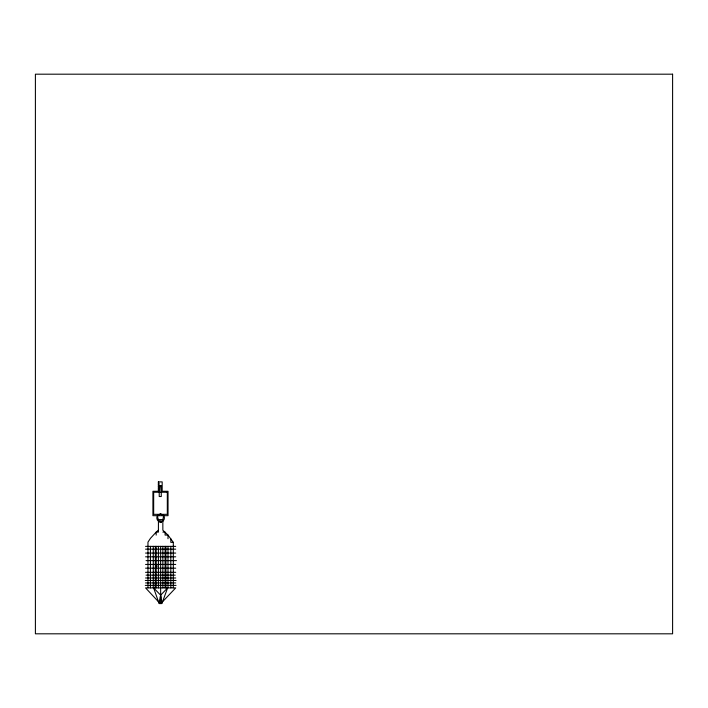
<?xml version="1.0" encoding="UTF-8"?>
<svg xmlns="http://www.w3.org/2000/svg" width="708" height="708" viewBox="0 0 708 708"><rect width="100%" height="100%" fill="white"/><g stroke="black" fill="none" stroke-linecap="round" stroke-linejoin="round"><path stroke-width="1.06" d="M150.432 587.879L150.459 546.372M173.31 587.879L173.31 542.346L168 535.08L162.858 530.204L162.831 519.601L163.521 516.566A3.106 3.106 0 0 0 161.247 514.459L159.636 514.521A3.106 3.106 0 0 0 157.521 516.796L158.442 519.769L158.406 532.106L156.176 532.106L150.459 538.319L147.963 542.133L147.963 587.879M159.123 602.464L160.636 595.171L167.654 587.879L161.867 603.57L159.123 603.57L153.609 587.879L160.636 595.171L161.867 602.464L159.123 602.464L145.547 587.879L175.726 587.879L161.867 602.464M159.008 489.715L158.371 491.281L158.371 481.891L162.176 481.891L162.176 491.281L168.035 491.281L168.035 515.681L152.919 515.681L152.919 491.281L159.318 491.281M158.406 530.204L156.176 532.106L156.176 535.106M162.194 521.451L163.035 520.929A3.805 3.805 0 0 0 161.017 514.194L160.026 514.123L161.026 514.433M158.371 484.237L159.318 484.237M158.371 486.582L159.318 486.582M158.371 488.936L159.318 488.936M159.22 491.573L159.636 485.635M161.274 491.573L160.875 485.635M158.3 519.601L162.831 519.601M160.035 514.45L161.026 514.238L160.026 514.185A3.805 3.805 0 0 0 158.406 521.061L160.636 521.061M162.858 521.061L161.433 521.061L161.433 522.292L159.884 522.292L159.884 521.061M159.884 521.415L161.433 521.415M159.884 521.858L161.433 521.858M162.858 532.115L165.088 532.115L165.088 535.08L168 535.08L168 538.717M173.31 542.346L170.814 542.346L170.814 538.717M145.547 546.372L175.699 546.372M145.547 549.16L175.699 549.16M145.547 553.072L175.699 553.072M145.547 556.815L175.726 556.815M146.052 560.621L176.434 560.621M145.547 564.435L175.726 564.435M156.495 565.772L156.955 565.772M156.495 566.506L156.955 566.542M145.547 568.17L175.726 568.17M145.547 572.312L175.726 572.312M146.052 575.153L175.221 575.153M145.547 577.994L175.726 577.994M145.282 580.463L176.062 580.463M145.547 582.932L175.726 582.932M145.282 585.401L176.062 585.401M160.256 597.003L160.946 597.003M159.123 603.039L161.867 603.039M158.406 521.061L159.282 521.539M158.371 481.891L159.008 483.458M155.335 582.932L155.344 587.879L155.344 546.372M170.814 546.372L170.814 587.879M168 546.372L168 587.879M165.92 546.372L165.92 587.879M165.088 546.372L165.088 587.879M162.858 546.372L162.858 587.879M160.636 546.372L160.636 602.464M160.636 603.039L160.636 603.57M158.406 546.372L158.406 587.879M156.495 565.152L156.495 567.241M156.176 546.372L156.176 587.879M153.273 546.372L153.273 587.879M672.6 74.19L35.4 74.19L35.4 633.81L672.6 633.81L672.6 74.19M161.274 485.635L159.22 485.635L159.22 496.52L161.274 496.52L161.274 485.635M167.318 492.246L153.671 492.246L153.671 514.335L167.318 514.335L167.318 492.246"/></g></svg>
